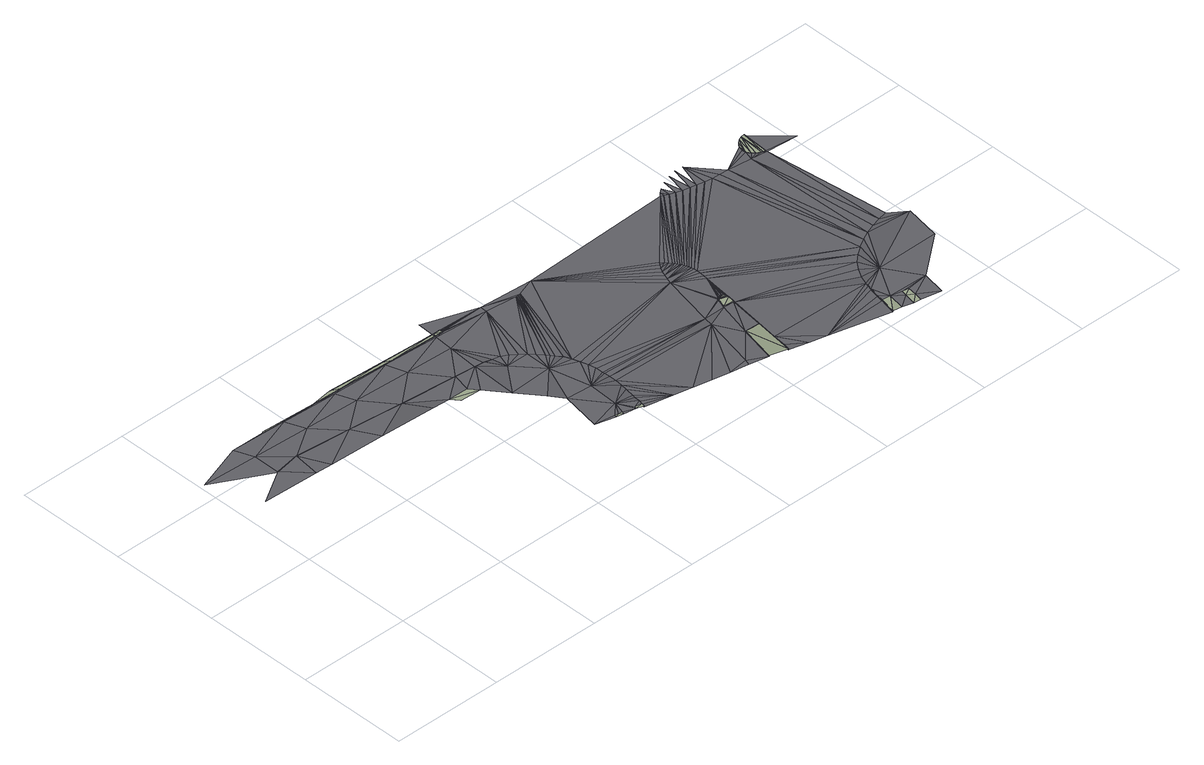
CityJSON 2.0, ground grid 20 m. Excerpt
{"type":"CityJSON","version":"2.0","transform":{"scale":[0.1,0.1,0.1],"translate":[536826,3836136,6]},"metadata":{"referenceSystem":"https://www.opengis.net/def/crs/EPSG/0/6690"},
"CityObjects":{
"road1":{"type":"Road","attributes":{"RoadStructureAttribute.sectionType":"1"},"geometry":[{"type":"MultiSurface","lod":"3","boundaries":[[[0,1,2]],[[3,1,0]],[[4,5,6]],[[4,7,2]],[[8,4,6]],[[0,2,7]],[[7,4,8]],[[9,3,0]],[[8,6,10]],[[11,0,7]],[[8,12,7]],[[12,8,10]],[[13,3,9]],[[0,11,9]],[[12,14,7]],[[15,16,13]],[[9,15,13]],[[11,7,14]],[[15,17,16]],[[12,10,18]],[[11,19,9]],[[20,11,14]],[[9,19,15]],[[21,12,18]],[[22,17,15]],[[19,11,20]],[[21,23,14]],[[14,12,21]],[[22,24,17]],[[17,24,25]],[[22,15,19]],[[20,14,23]],[[21,18,26]],[[27,19,20]],[[24,28,25]],[[29,24,22]],[[30,20,23]],[[31,25,28]],[[32,31,33]],[[33,34,32]],[[22,19,27]],[[21,35,23]],[[21,26,36]],[[29,37,24]],[[31,28,33]],[[27,20,30]],[[38,21,36]],[[24,37,28]],[[29,22,27]],[[39,40,36]],[[40,41,36]],[[30,23,35]],[[21,38,35]],[[38,36,41]],[[42,27,30]],[[37,43,28]],[[44,41,40]],[[44,38,41]],[[29,45,37]],[[46,30,35]],[[40,47,44]],[[44,48,35]],[[35,38,44]],[[33,28,43]],[[34,33,49]],[[29,27,42]],[[42,50,29]],[[35,48,46]],[[30,46,42]],[[33,43,49]],[[51,34,49]],[[37,45,43]],[[45,29,50]],[[45,52,43]],[[49,43,53]],[[53,43,52]],[[49,53,51]]],"semantics":{"surfaces":[{"type":"TrafficArea","function":"1010"},{"type":"TrafficArea","function":"2000"},{"type":"AuxiliaryTrafficArea","function":"2000"},{"type":"TrafficArea","function":"1000"},{"type":"AuxiliaryTrafficArea","function":"3000"},{"type":"AuxiliaryTrafficArea","function":"5000"}],"values":[0,0,1,2,1,0,2,0,1,0,2,1,3,0,2,4,3,0,4,1,0,0,3,1,4,0,2,2,4,4,3,0,1,0,4,4,0,4,3,3,3,2,1,4,4,0,1,4,3,5,5,0,2,1,0,4,1,1,4,0,1,2,2,4,3,3,3,0,0,4,3,4,4,4,4,4,3]}}]},
"road2":{"type":"Road","attributes":{"RoadStructureAttribute.sectionType":"4"},"geometry":[{"type":"MultiSurface","lod":"3","boundaries":[[[54,55,56]],[[57,54,56]],[[58,48,44]],[[59,56,55]],[[44,47,60]],[[61,54,57]],[[59,55,62]],[[60,58,44]],[[63,48,58]],[[62,64,59]],[[46,48,63]],[[47,65,66]],[[56,59,57]],[[67,63,58]],[[47,66,60]],[[67,46,63]],[[59,64,57]],[[60,67,58]],[[68,57,64]],[[64,62,68]],[[65,61,66]],[[61,57,69]],[[70,67,60]],[[57,68,71]],[[46,67,70]],[[72,50,42]],[[71,73,57]],[[45,74,52]],[[52,75,53]],[[76,71,68]],[[77,70,60]],[[45,50,72]],[[61,69,66]],[[74,78,52]],[[51,53,75]],[[73,79,57]],[[80,77,60]],[[45,72,74]],[[76,68,81]],[[52,78,75]],[[82,80,60]],[[76,81,83]],[[84,85,74]],[[74,72,84]],[[71,76,73]],[[74,85,86]],[[74,87,78]],[[85,84,88]],[[83,89,76]],[[86,85,88]],[[74,86,90]],[[74,91,87]],[[75,78,87]],[[87,92,75]],[[74,90,91]],[[88,93,86]],[[94,42,46]],[[90,86,93]],[[92,87,91]],[[91,95,92]],[[90,93,95]],[[91,90,95]],[[89,73,76]],[[82,60,66]],[[89,96,73]],[[57,79,97]],[[96,79,73]],[[69,57,98]],[[57,97,99]],[[94,46,70]],[[83,100,89]],[[69,101,66]],[[89,100,96]],[[57,99,98]],[[102,82,66]],[[100,79,96]],[[103,51,75]],[[104,105,69]],[[105,106,69]],[[100,97,79]],[[106,107,69]],[[94,70,77]],[[108,109,66]],[[107,110,69]],[[111,101,69]],[[112,108,66]],[[66,113,102]],[[100,99,97]],[[69,98,104]],[[114,112,66]],[[66,109,113]],[[100,98,99]],[[69,110,111]],[[66,101,114]],[[72,42,94]],[[115,51,103]],[[84,72,94]],[[88,84,94]],[[93,88,94]],[[116,108,112]],[[75,92,103]],[[92,95,103]],[[114,117,116]],[[116,112,114]],[[95,93,103]],[[118,110,107]],[[114,101,117]],[[77,80,94]],[[110,118,119]],[[119,111,110]],[[120,117,101]],[[111,119,120]],[[120,101,111]],[[100,121,98]],[[80,82,94]],[[104,98,121]],[[103,93,94]],[[122,109,108]],[[123,94,82]],[[124,108,116]],[[125,116,117]],[[82,102,123]],[[102,113,123]],[[126,105,104]],[[127,123,113]],[[113,109,127]],[[128,106,105]],[[128,107,106]],[[128,118,107]],[[128,119,118]],[[94,123,103]],[[126,104,121]],[[129,125,117]],[[130,117,120]],[[130,120,119]],[[109,122,127]],[[108,124,122]],[[116,125,124]],[[125,129,103]],[[103,123,125]],[[126,121,131]],[[126,128,105]],[[123,127,122]],[[130,129,117]],[[123,122,124]],[[123,124,125]],[[126,131,132]],[[128,130,119]],[[132,133,134]],[[134,126,132]],[[134,133,135]],[[136,135,137]],[[134,135,136]],[[126,134,136]],[[138,137,139]],[[137,138,136]],[[140,141,142]],[[130,143,129]],[[143,144,129]],[[144,145,129]],[[140,142,146]],[[147,136,138]],[[145,148,129]],[[148,149,129]],[[139,140,150]],[[150,147,139]],[[151,146,142]],[[150,140,146]],[[138,139,147]],[[142,141,151]],[[147,150,136]],[[149,152,129]],[[128,126,153]],[[126,136,153]],[[150,154,136]],[[154,153,136]],[[151,155,146]],[[128,153,156]],[[128,156,157]],[[130,128,157]],[[150,146,158]],[[159,153,160]],[[159,156,153]],[[160,153,154]],[[157,156,159]],[[157,159,161]],[[162,161,159]],[[154,150,158]],[[163,162,159]],[[157,164,130]],[[157,161,162]],[[160,154,165]],[[164,157,162]],[[159,160,166]],[[167,163,159]],[[164,162,163]],[[163,168,164]],[[160,165,166]],[[159,169,167]],[[167,170,168]],[[168,163,167]],[[159,171,169]],[[172,154,158]],[[159,173,171]],[[159,166,174]],[[170,167,169]],[[159,174,175]],[[165,154,172]],[[159,175,173]],[[176,170,169]],[[166,165,172]],[[176,169,171]],[[177,176,171]],[[178,174,166]],[[166,172,178]],[[177,171,173]],[[179,177,173]],[[180,175,174]],[[174,178,180]],[[179,173,175]],[[180,179,175]],[[181,170,176]],[[130,164,181]],[[164,168,181]],[[168,170,181]],[[182,158,146]],[[172,158,181]],[[176,177,181]],[[178,172,181]],[[177,179,181]],[[180,178,181]],[[179,180,181]],[[143,130,183]],[[144,143,184]],[[145,144,185]],[[130,181,186]],[[148,145,187]],[[130,186,188]],[[149,148,189]],[[189,152,149]],[[182,146,155]],[[130,188,190]],[[130,190,191]],[[148,187,189]],[[145,192,187]],[[130,191,183]],[[144,193,185]],[[194,129,152]],[[145,185,192]],[[143,195,184]],[[144,196,193]],[[143,197,195]],[[143,183,198]],[[143,198,197]],[[144,184,196]],[[199,181,158]],[[194,152,189]],[[200,201,155]],[[194,189,187]],[[194,187,192]],[[202,192,185]],[[203,186,181]],[[204,185,193]],[[204,193,196]],[[182,205,158]],[[203,188,186]],[[206,196,184]],[[206,184,195]],[[207,195,197]],[[205,208,158]],[[209,190,188]],[[210,198,183]],[[210,197,198]],[[211,183,191]],[[155,212,213]],[[214,191,190]],[[208,199,158]],[[200,155,213]],[[202,194,192]],[[155,201,215]],[[182,155,215]],[[204,202,185]],[[199,203,181]],[[212,216,217]],[[206,204,196]],[[213,212,217]],[[207,206,195]],[[216,218,217]],[[200,213,217]],[[216,219,218]],[[210,207,197]],[[203,209,188]],[[217,220,200]],[[220,217,218]],[[211,210,183]],[[218,221,220]],[[200,220,221]],[[222,218,219]],[[201,200,221]],[[214,211,191]],[[222,219,223]],[[209,224,190]],[[201,221,225]],[[215,201,225]],[[224,214,190]],[[182,215,225]],[[218,222,226]],[[218,227,221]],[[223,228,222]],[[227,225,221]],[[223,229,228]],[[227,182,225]],[[230,226,222]],[[222,228,230]],[[231,218,226]],[[229,232,228]],[[231,227,218]],[[230,231,226]],[[205,182,227]],[[233,194,202]],[[208,205,227]],[[202,204,233]],[[204,234,233]],[[230,228,231]],[[199,208,227]],[[204,206,234]],[[228,232,231]],[[203,199,227]],[[209,203,227]],[[206,207,235]],[[236,209,227]],[[207,210,237]],[[231,238,227]],[[210,211,239]],[[227,240,236]],[[209,236,224]],[[211,214,241]],[[214,224,241]],[[242,224,236]],[[238,243,227]],[[224,242,241]],[[227,243,240]],[[236,244,242]],[[242,244,241]],[[236,240,244]],[[245,244,240]],[[243,246,240]],[[245,240,246]],[[243,247,246]],[[246,247,245]],[[243,248,247]],[[249,244,245]],[[244,249,250]],[[244,250,251]],[[247,252,245]],[[247,248,252]],[[245,253,249]],[[245,254,253]],[[250,249,255]],[[249,256,255]],[[250,255,257]],[[249,253,256]],[[255,258,257]],[[251,250,257]],[[253,259,256]],[[245,260,254]],[[251,257,258]],[[253,254,259]],[[261,255,256]],[[262,251,258]],[[254,263,259]],[[258,255,264]],[[245,252,260]],[[263,254,260]],[[265,256,259]],[[260,266,263]],[[264,255,261]],[[265,259,263]],[[266,260,267]],[[252,267,260]],[[268,266,267]],[[252,269,267]],[[265,263,266]],[[267,269,268]],[[261,256,265]],[[270,266,268]],[[268,269,271]],[[265,266,270]],[[268,271,270]],[[252,272,269]],[[271,269,272]]],"semantics":{"surfaces":[{"type":"TrafficArea","function":"2000"},{"type":"AuxiliaryTrafficArea","function":"2000"},{"type":"AuxiliaryTrafficArea","function":"5000"},{"type":"TrafficArea","function":"1020"},{"type":"AuxiliaryTrafficArea","function":"3000"}],"values":[0,0,1,2,0,0,2,0,1,2,3,0,0,1,0,3,0,0,0,0,0,0,0,0,3,3,0,4,4,2,0,4,0,4,3,0,0,4,2,4,0,1,4,4,0,4,4,4,1,4,4,4,4,4,4,4,3,4,4,4,4,4,1,0,1,0,1,0,0,3,3,0,3,0,0,3,3,0,0,3,0,3,0,0,0,0,0,3,0,0,0,3,0,0,3,3,3,3,3,1,3,3,1,1,3,1,1,3,1,1,1,1,1,3,3,3,3,3,3,3,3,3,3,3,3,3,3,3,3,3,3,3,3,3,3,3,3,3,3,3,3,3,3,3,3,3,3,3,3,3,3,4,3,3,4,4,3,3,3,3,3,4,3,3,4,4,3,3,4,3,4,3,3,3,0,0,3,3,3,3,3,4,4,4,4,4,4,3,4,3,4,4,4,4,4,4,4,4,4,4,4,4,3,4,4,4,4,4,4,4,4,4,4,4,4,4,4,4,4,4,4,3,3,3,3,3,3,3,3,3,3,3,3,3,3,3,3,3,3,3,3,3,3,3,3,3,3,3,3,3,3,3,3,3,3,3,3,3,3,3,3,3,3,3,3,3,3,3,3,3,3,3,3,3,3,3,3,3,3,3,3,3,3,1,3,1,3,2,1,2,3,3,1,0,3,0,1,0,1,3,0,3,1,1,3,1,0,0,2,0,2,0,2,2,0,0,0,0,0,3,0,3,3,0,0,3,0,0,0,3,0,3,0,3,0,3,3,3,3,0,3,0,3,3,3,3,0,3,0,3,0,3,3,3,3,3,3,3,4,4,4,4,4,4,4,3,4,4,4,4,4,4,3,4,4,4,4,4,4,3,4,3,4,4,4,4,4,4,4,3,0]}}]}
},
"vertices":[
[107,426,5],[7,430,5],[107,377,4],[93,459,6],[107,377,6],[44,338,7],[143,334,8],[150,384,5],[150,384,7],[193,455,6],[174,333,8],[207,421,6],[250,375,7],[153,458,6],[250,375,5],[253,454,7],[153,458,8],[253,454,8],[274,329,8],[293,451,6],[306,417,6],[349,366,6],[307,452,7],[349,366,4],[307,452,8],[290,458,9],[374,325,8],[393,447,7],[390,453,9],[407,448,7],[406,413,6],[290,458,7],[293,459,7],[390,453,7],[393,455,7],[449,356,5],[405,323,8],[407,448,8],[449,356,7],[416,309,8],[453,307,8],[441,322,8],[493,442,7],[490,449,9],[487,353,7],[493,444,8],[491,409,6],[483,270,7],[487,353,5],[490,449,7],[493,444,7],[493,451,7],[493,449,9],[493,449,7],
[521,133,6],[557,125,5],[558,129,5],[578,149,5],[504,351,7],[564,128,5],[524,323,5],[534,205,6],[570,122,5],[504,351,5],[571,127,5],[516,229,7],[564,276,5],[519,350,4],[592,118,5],[581,203,5],[533,347,4],[593,123,5],[507,444,7],[608,129,5],[507,444,8],[507,449,7],[606,121,5],[544,341,4],[507,449,9],[610,140,3],[555,332,4],[605,115,5],[565,323,4],[605,115,3],[508,444,7],[508,444,8],[509,445,8],[508,448,9],[509,445,7],[606,121,3],[509,446,9],[509,447,9],[508,448,7],[509,446,7],[588,435,7],[509,447,7],[608,129,3],[611,146,3],[616,176,3],[614,163,3],[655,104,4],[608,256,5],[574,314,4],[589,447,7],[618,189,3],[618,202,3],[617,212,3],[617,216,3],[591,292,4],[587,297,4],[615,229,5],[612,243,5],[598,280,6],[583,303,4],[604,268,5],[495,481,7],[598,280,4],[604,268,3],[615,229,3],[612,243,3],[608,256,3],[687,97,4],[649,430,6],[644,430,6],[652,430,6],[654,431,6],[807,183,7],[646,430,6],[811,199,6],[686,442,6],[832,296,6],[719,90,5],[750,83,6],[782,76,7],[785,86,7],[816,68,8],[831,134,8],[816,68,10],[831,134,10],[849,61,8],[849,61,6],[850,61,6],[852,74,7],[835,306,6],[838,314,6],[841,323,6],[855,98,7],[859,134,8],[845,330,6],[849,336,7],[859,134,7],[883,53,6],[853,341,7],[848,199,7],[868,198,7],[915,46,5],[854,216,7],[855,218,7],[869,197,7],[854,216,9],[848,199,9],[855,218,9],[857,220,9],[859,221,9],[857,220,7],[868,198,8],[869,210,9],[862,221,9],[859,221,7],[864,220,9],[862,221,7],[866,219,9],[869,210,7],[868,217,9],[869,212,9],[869,214,9],[864,220,7],[866,219,7],[869,212,7],[868,217,7],[869,214,7],[877,265,7],[1042,98,3],[878,299,7],[873,314,7],[867,323,7],[878,273,7],[861,331,7],[879,281,7],[857,335,7],[879,288,7],[879,294,7],[865,326,7],[869,320,7],[961,452,7],[874,310,7],[871,317,7],[876,307,7],[877,303,7],[1068,144,2],[1033,64,3],[1037,81,3],[966,450,7],[1082,156,2],[974,446,7],[1049,114,2],[984,443,7],[995,439,7],[1058,130,2],[1096,166,2],[1007,436,7],[1019,434,7],[1025,22,2],[1031,51,3],[1032,431,7],[1040,90,3],[1025,22,4],[1031,51,5],[1046,49,5],[1040,19,5],[1033,64,5],[1037,81,5],[1064,35,5],[1060,14,5],[1046,429,7],[1040,90,5],[1066,45,5],[1081,108,4],[1076,27,5],[1073,12,5],[1078,43,5],[1116,47,6],[1108,4,6],[967,458,7],[974,463,7],[988,472,7],[1112,175,2],[1003,477,7],[1194,109,5],[1018,480,7],[1128,183,2],[1034,480,6],[1060,428,7],[1206,174,4],[1076,427,7],[1119,422,7],[1145,189,2],[1162,194,2],[1179,198,2],[1124,439,7],[1123,446,7],[1125,454,7],[1149,420,6],[1128,432,7],[1133,427,7],[1124,439,8],[1128,432,8],[1123,446,8],[1125,454,8],[1133,427,8],[1140,423,7],[1135,465,9],[1129,460,7],[1140,423,8],[1129,460,9],[1142,468,9],[1143,422,8],[1143,422,7],[1147,421,8],[1147,421,7],[1149,469,9],[1149,469,7],[1206,415,6]
]}
